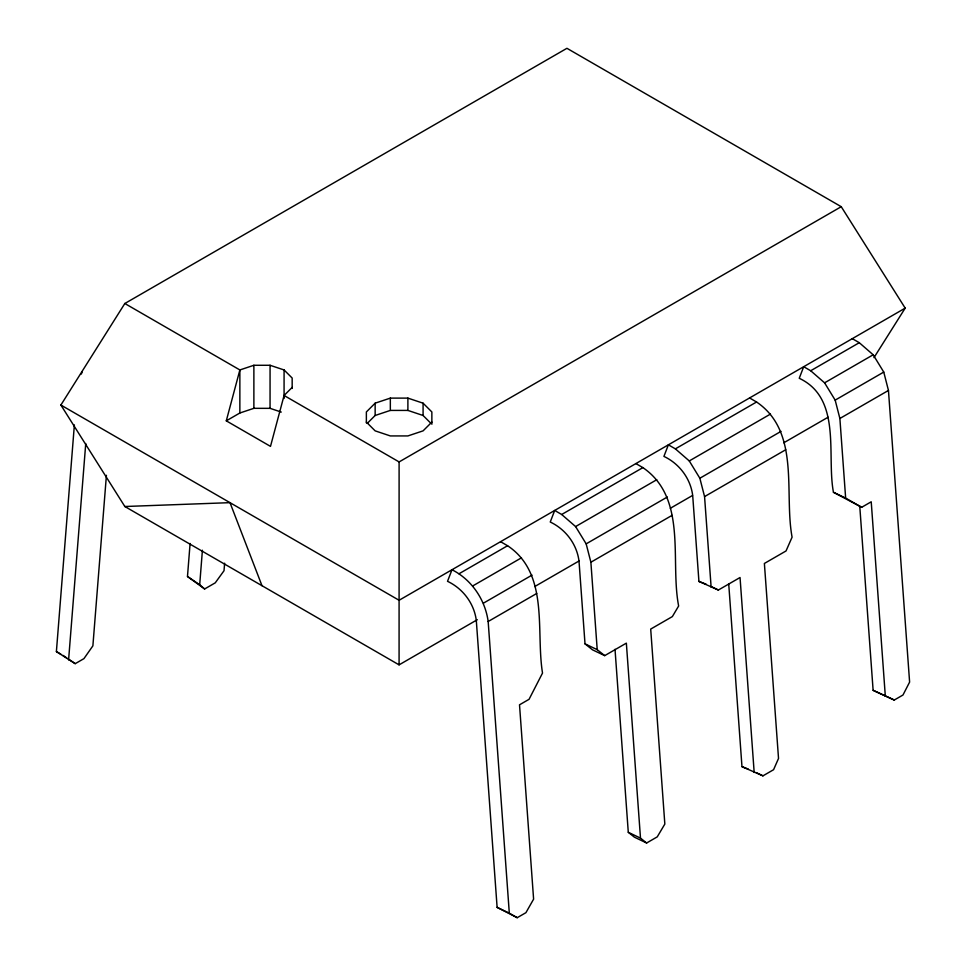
<?xml version="1.0" encoding="UTF-8"?>
<svg xmlns="http://www.w3.org/2000/svg" width="966" height="966" viewBox="0 0 966 966"><rect width="100%" height="100%" fill="white"/><g stroke="black" fill="none" stroke-linecap="round" stroke-linejoin="round"><path stroke-width="1.45" d="M292.167 387.39L284.076 395.48L270.492 446.377L226.286 420.838L239.858 413.001L239.87 369.954L124.831 303.505L60.882 405.044L124.843 506.51L399.079 664.862L477.325 619.689M239.858 413.001L253.877 408.328L253.877 365.281L270.069 365.281L284.076 369.954L292.167 378.044L292.167 388.441M281.275 412.071L270.057 408.34L270.069 365.281M284.076 398.451L284.076 369.954M366.368 422.891L366.368 411.951L375.146 403.172L390.336 398.113L407.894 398.113L423.084 403.184L431.862 411.963L431.862 424.255M367.346 423.277L375.146 415.477L375.146 403.172M375.146 415.477L390.336 410.417L390.336 398.113M399.079 664.862L399.103 461.929L284.076 395.48M430.884 423.289L423.084 415.489L407.894 410.417L407.894 398.113M423.084 415.489L423.084 403.184M106.417 475.296L92.881 645.856L83.933 658.643L75.227 663.666L56.39 651.591L74.37 424.919M68.598 659.875L85.745 443.539M224.619 563.202L224.027 570.713L215.249 582.836L204.623 588.97L187.476 576.485L190.097 543.46M204.623 588.97L199.684 584.756L202.413 550.234M226.286 420.838L239.87 369.954L253.877 365.281M81.349 374.047L82.291 371.463M873.976 357.637L905.19 308.13L841.241 206.7L566.933 48.3L124.831 303.505M431.862 422.094L423.084 430.86L407.881 435.932L390.336 435.932L375.146 430.86L366.368 422.082M399.103 461.929L841.241 206.7M905.19 308.13L399.091 600.272L60.882 405.044M458.983 573.78L507.573 545.73C549.461 573.623 535.683 630.895 542.518 673.073L529.054 699.312L519.515 704.818L533.606 899.153L525.915 912.677L517.208 917.7L497.116 907.364L476.298 620.389C474.125 603.4 462.931 588.608 447.524 581.315L451.991 569.735C471.746 579.781 485.174 599.657 488.168 621.512L509.311 913.172L517.208 917.7M646.616 843.004L640.494 838.114L626.354 643.139L604.704 655.636L592.496 649.828L585.01 643.851L579.008 561.089C576.835 544.1 565.641 529.32 550.246 522.014L554.701 510.446L561.693 514.492L642.885 467.616C687.695 498.263 669.885 560.763 678.639 605.996L672.36 616.586L650.698 629.083L664.837 824.058L657.242 836.87L646.616 843.004L634.408 837.184L628.286 832.294L615.016 649.321M754.18 772.486L740.041 577.511L718.378 590.021L698.925 581.423L692.694 495.473C690.521 478.484 679.327 463.692 663.92 456.399L668.387 444.819L675.379 448.864L756.571 402.001C800.548 431.838 783.885 492.829 792.084 537.181L786.034 550.958L764.384 563.456L778.524 758.431L773.573 769.709L762.959 775.843L741.973 766.666L728.702 583.693M885.315 696.124L871.223 501.789L861.684 507.295L833.441 492.274C826.449 455.215 842.135 398.451 799.244 378.286L803.7 366.718L810.691 370.751L859.281 342.701L873.179 354.788L883.757 372.079L888.454 390.445L909.61 682.105L902.981 695.013L894.274 700.036L873.119 690.316L859.776 506.438M472.881 585.855L521.471 557.817M561.693 514.492L575.591 526.567L656.783 479.704M675.379 448.864L689.277 460.939L770.47 414.076M810.691 370.751L824.59 382.838L873.179 354.788M483.459 603.146L532.037 575.108M604.704 655.636L597.217 649.671L590.878 562.224L586.169 543.858L667.361 496.995M711.133 587.243L704.564 496.596L699.855 478.242L781.035 431.367M861.684 507.295L845.648 498.094L839.877 418.483L835.167 400.129L883.757 372.079M534.705 586.567L579.045 560.98M670.332 508.285L692.501 495.486M783.776 442.79L828.116 417.203M488.168 621.512L536.746 593.462M590.878 562.224L672.058 515.361M704.564 496.596L785.744 449.733M839.877 418.483L888.454 390.445M124.843 506.51L229.993 502.658L261.979 585.686M253.877 408.328L270.057 408.34M390.336 410.417L407.894 410.417M698.925 581.423L706.182 584.201M741.973 766.666L748.239 769.069M873.119 690.316L894.274 700.036M833.441 492.274L845.648 498.094M711.604 586.785L718.378 590.021M585.01 643.851L597.217 649.671M756.173 772.607L762.959 775.843M628.286 832.294L640.494 838.114M497.116 907.364L509.311 913.172M56.39 651.591L60.81 654.127M852.29 338.668L859.281 342.701M749.58 397.956L756.571 402.001M635.894 463.583L642.885 467.616M500.569 541.697L507.573 545.73M187.476 576.485L199.684 584.756M63.019 655.395L66.678 657.87M69.117 659.537L75.227 663.666M824.59 382.838L835.167 400.129M689.277 460.939L699.855 478.242M575.591 526.567L586.169 543.858"/></g></svg>
